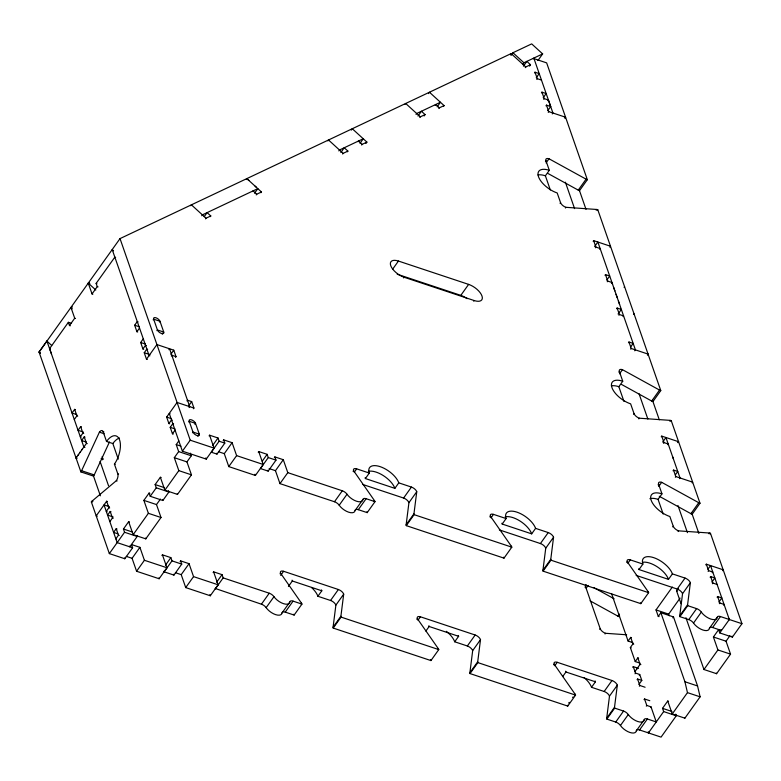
<?xml version="1.0" encoding="UTF-8"?>
<svg xmlns="http://www.w3.org/2000/svg" width="781" height="781" viewBox="0 0 781 781"><rect width="100%" height="100%" fill="white"/><g stroke="black" fill="none" stroke-linecap="round" stroke-linejoin="round"><path stroke-width="1.17" d="M676.004 714.976L676.287 715.777L661.068 737.118L639.551 729.962A5.077 2.372 35.5 0 0 636.33 730.801A10.163 4.745 35.5 0 1 629.896 732.471A10.163 4.745 35.5 0 1 620.446 725.52A5.077 2.372 35.5 0 0 615.731 722.044L606.847 719.086L614.667 708.113A5.086 2.372 35.5 0 1 614.52 707.244L617.322 685.152A5.077 2.372 35.5 0 0 611.982 680.515L557.234 662.308A5.077 2.372 35.5 0 0 554.149 664.143L575.07 694.124A5.086 2.372 35.5 0 1 575.568 695.11L567.748 706.083L470.035 673.583L477.865 662.61A5.086 2.372 35.5 0 1 477.718 661.741L480.51 639.649A5.077 2.372 35.5 0 0 475.17 635.012L420.422 616.795A5.077 2.372 35.5 0 0 417.337 618.63L438.268 648.62A5.086 2.372 35.5 0 1 438.766 649.597L430.936 660.58L333.223 628.08A5.096 2.372 35.5 0 1 333.077 627.211L335.879 605.119L343.699 594.146A5.077 2.372 35.5 0 0 338.368 589.509L283.61 571.292A5.077 2.372 35.5 0 0 280.525 573.127L280.037 573.81M333.223 628.08L341.053 617.097A5.096 2.372 35.5 0 1 340.906 616.229L343.699 594.146M721.156 629.535L721.488 630.482L712.604 627.524A5.077 2.372 35.5 0 0 709.392 628.363A10.163 4.745 35.5 0 1 702.949 630.033A10.163 4.745 35.5 0 1 693.508 623.082A5.077 2.372 35.5 0 0 688.783 619.606L679.9 616.648L687.729 605.675A5.086 2.372 35.5 0 1 687.583 604.806L690.375 582.714A5.077 2.372 35.5 0 0 685.035 578.077L672.402 573.879A17.787 8.298 35.5 0 0 653.717 557.654A17.787 8.298 35.5 0 0 642.919 564.067L630.287 559.87A5.077 2.372 35.5 0 0 627.202 561.705L648.132 591.686A5.077 2.372 35.5 0 1 648.63 592.672L640.801 603.645L543.088 571.145L550.917 560.172A5.086 2.372 35.5 0 1 550.771 559.303L553.563 537.211A5.077 2.372 35.5 0 0 548.233 532.574L535.59 528.376A17.787 8.298 35.5 0 0 516.905 512.141A17.787 8.298 35.5 0 0 506.108 518.564L493.475 514.367A5.077 2.372 35.5 0 0 490.39 516.192L511.321 546.183A5.077 2.372 35.5 0 1 511.819 547.159L503.989 558.142L406.286 525.642A5.096 2.372 35.5 0 1 406.14 524.773L408.932 502.681L416.761 491.708A5.077 2.372 35.5 0 0 411.421 487.071L398.788 482.863A17.787 8.298 35.5 0 0 380.103 466.638A17.787 8.298 35.5 0 0 369.306 473.061L365.391 478.548L394.874 488.35L398.788 482.863M406.286 525.642L414.106 514.659A5.096 2.372 35.5 0 1 413.959 513.8L416.761 491.708M470.035 673.583A5.086 2.372 35.5 0 1 469.889 672.714L472.681 650.622L480.51 639.649M543.088 571.145A5.086 2.372 35.5 0 1 542.941 570.276L545.743 548.184L553.563 537.211M606.847 719.086A5.086 2.372 35.5 0 1 606.7 718.217L609.492 696.125L617.322 685.152M679.9 616.648A5.086 2.372 35.5 0 1 679.753 615.779L682.545 593.687L690.375 582.714M109.447 441.997L94.228 474.926A5.086 2.48 -71.6 0 1 93.525 476.107L80.892 471.909A5.086 2.48 -71.6 0 0 81.585 470.728L99.412 432.166A5.077 2.47 -71.6 0 1 103.151 431.747L103.941 432.01M605.002 275.293L605.49 274.609L607.735 281.082L611.953 282.478L611.464 283.161M565.083 117.902L565.571 117.218L546.641 62.87L534.009 58.673M647.566 354.769L648.054 354.086L597.787 209.738A5.077 2.372 35.5 0 0 596.635 209.464L565.913 207.307A5.077 2.372 35.5 0 1 560.573 202.669L557.195 192.966A17.787 8.298 35.5 0 1 538.509 176.74A17.787 8.298 35.5 0 1 549.307 170.317L545.929 160.613A5.077 2.372 35.5 0 1 549.014 158.777L586.082 179.161A5.077 2.372 35.5 0 0 587.332 179.698L579.502 190.671A5.077 2.372 35.5 0 1 578.252 190.134L548.135 173.577M678.084 442.397L678.572 441.714L671.23 420.627A5.077 2.372 35.5 0 0 670.069 420.363L639.356 418.206A5.077 2.372 35.5 0 1 634.016 413.569L630.638 403.855A17.787 8.298 35.5 0 1 611.953 387.63A17.787 8.298 35.5 0 1 622.75 381.216L619.372 371.502A5.077 2.372 35.5 0 1 622.457 369.667L659.515 390.061A5.086 2.372 35.5 0 0 660.775 390.588L652.945 401.571A5.086 2.372 35.5 0 1 651.696 401.034L621.578 384.467M722.689 570.472L723.167 569.788L710.456 533.277A5.077 2.372 35.5 0 0 709.304 533.013L678.582 530.855A5.077 2.372 35.5 0 1 673.242 526.218L669.864 516.514A17.787 8.298 35.5 0 1 651.178 500.279A17.787 8.298 35.5 0 1 661.976 493.865L658.598 484.161A5.077 2.372 35.5 0 1 661.683 482.326L698.751 502.71A5.086 2.372 35.5 0 0 700.001 503.247L692.171 514.22A5.086 2.372 35.5 0 1 690.921 513.683L659.262 496.267M728.829 620.192L728.985 618.562M80.892 471.909L39.05 352.036L46.88 341.053L51.673 345.446M523.426 66.18L526.853 61.377L530.504 64.716L525.759 66.971L511.135 53.596L120.02 238.605L39.128 352.026L40.495 353.276M84.924 447.367L83.87 447.015L49.603 348.619L68.367 322.309L71.53 323.363M98.055 286.881L97.264 286.617L96.131 283.386L114.836 257.164L115.627 257.427M70.29 325.814L69.499 325.55L74.712 318.228L70.964 307.441L71.754 307.704M92.832 294.193L92.041 293.939L97.264 286.617M190.759 205.754L191.413 204.837L206.038 218.202L210.792 215.956L207.131 212.617L204.202 216.727M201.723 215.781L202.377 214.863L257.818 188.641L254.557 193.21M205.549 218.885L206.038 218.202M210.304 216.64L210.792 215.956M75.435 409.644L74.644 409.381L72.037 413.042L76.782 414.613M137.7 331.974L136.909 331.71L134.664 325.238L137.271 321.577L138.061 321.84M74.293 419.514L76.899 415.853L74.644 409.381M136.909 331.71L139.526 328.049M246.2 179.523L246.855 178.615L261.479 191.98L260.991 192.663M153.174 319.859L153.662 319.175A3.807 1.777 35.5 0 1 155.975 317.799A3.807 1.777 35.5 0 1 159.988 321.274L163.737 332.062L162.272 334.122M81.449 426.904L80.658 426.641L78.051 430.292L83.313 432.049M143.714 349.224L142.923 348.961L140.668 342.498L143.274 338.837M159.5 321.967L159.988 321.274L153.662 319.175L157.42 329.963A3.807 1.777 35.5 0 0 161.423 333.438A3.807 1.777 35.5 0 0 163.737 332.062L157.42 329.963L156.932 330.646M252.585 191.57L253.073 190.886L256.724 194.225L261.479 191.98M80.658 426.641L82.913 433.113L80.306 436.764L81.087 437.028M142.923 348.961L145.53 345.309L146.32 345.573M256.236 194.908L256.724 194.225M85.012 437.145L84.221 436.882L81.614 440.543L86.359 442.114M147.277 359.475L146.486 359.211L144.241 352.739L146.848 349.078L147.638 349.341M77.094 458.34L76.04 457.988L86.476 443.354L84.221 436.882M146.486 359.211L156.922 344.577L173.772 350.181L176.028 356.653L175.54 357.337M76.04 457.988L76.694 457.07M78.002 455.245L78.656 454.327M79.955 452.502L80.609 451.584M81.917 449.758L82.561 448.841M168.911 349.693L169.565 348.775L189.715 406.667L189.07 407.584M170.834 354.291L173.772 350.181M171.322 355.931L171.81 355.248L176.028 356.653M327.874 140.892L328.528 139.984L343.142 153.349L347.896 151.104L344.245 147.755L340.819 152.559M102.477 459.775L102.975 459.091L102.126 456.66M351.304 130.115L352.28 128.738L366.904 142.113L365.928 143.479M338.837 150.918L339.491 150.001L363.253 138.764L359.992 143.343M342.654 154.033L343.142 153.349M347.408 151.787L347.896 151.104M358.01 141.703L358.499 141.01L362.15 144.358L366.904 142.113M107.427 501.5L106.636 501.246L96.2 515.88L97.244 516.212M169.692 423.829L168.901 423.566L166.646 417.093L177.082 402.459L193.932 408.063L193.444 408.756M361.662 145.041L362.15 144.358M106.636 501.246L108.891 507.709L106.284 511.37L107.075 511.633M168.901 423.566L171.508 419.905L172.298 420.168M186.981 400.878L187.469 400.194L191.677 401.6L193.932 408.063M110.99 511.731L110.199 511.467L107.593 515.128L113.118 516.963M173.255 434.06L172.464 433.797L170.209 427.324L172.816 423.663L173.607 423.927M188.738 405.71L191.677 401.6M405.056 104.381L405.7 103.473L420.324 116.838L425.079 114.592L421.428 111.244L418.001 116.047M109.848 521.601L112.454 517.94L110.199 511.467M172.464 433.797L175.071 430.136M188.729 421.955L189.217 421.262A3.807 1.777 35.5 0 1 191.53 419.885A3.807 1.777 35.5 0 1 195.533 423.37L199.292 434.148L197.827 436.208M116.994 528.991L116.213 528.727L113.596 532.388L117.814 533.784M129.558 546.124L129.802 546.837L137.192 536.469L124.56 532.261L123.437 529.03L128.65 521.708L133.16 534.653L145.793 538.861L161.013 517.52L148.38 513.312L143.87 500.367L149.093 493.055L150.216 496.286L162.848 500.494L168.901 492.01L156.268 487.813L155.136 484.571L160.359 477.259L164.869 490.195L177.502 494.402L191.452 474.838L186.942 461.893L191.296 455.792L178.664 451.594L176.223 444.584L178.829 440.923M428.486 93.603L429.462 92.236L444.086 105.601L443.598 106.284M194.879 424.278L195.533 423.37L189.217 421.262L192.975 432.049A3.807 1.777 35.5 0 0 196.978 435.525A3.807 1.777 35.5 0 0 199.292 434.148L192.975 432.049L192.487 432.733M416.019 114.407L416.673 113.499L440.435 102.262L437.165 106.831M116.213 528.727L118.458 535.2L115.852 538.861L116.642 539.115M191.452 474.838L178.82 470.631L174.309 457.686L178.664 451.594M419.836 117.521L420.324 116.838M126.288 556.384L132.077 558.308L136.587 571.253L159.109 578.741L166.939 567.767L144.417 560.28L139.906 547.335L131.481 544.533L132.614 547.764L124.784 558.747L109.34 553.602L124.56 532.261M150.216 496.286L156.268 487.813M209.093 435.876L209.581 435.193L214.092 448.128L206.262 459.111L182.393 451.174L190.222 440.191L120.02 238.605M424.103 115.959L425.079 114.592M435.193 105.191L435.681 104.508L439.332 107.846L444.086 105.601M133.16 534.653L148.38 513.312M164.869 490.195L178.82 470.631M161.013 517.52L156.503 504.575L160.417 499.088M438.844 108.53L439.332 107.846M132.077 558.308L139.906 547.335M212.627 445.541L218.006 437.995L209.581 435.193M223.19 440.562L223.688 439.879L224.811 443.12L216.981 454.093L211.309 452.199L219.129 441.226L218.006 437.995M136.587 571.253L144.417 560.28M258.228 452.219L258.716 451.535L263.226 464.48L255.397 475.453L228.784 466.599L224.284 453.654L232.103 442.681L223.688 439.879M510.647 54.289L511.135 53.596M510.989 55.49L512.951 52.737L531.685 43.882L542.649 53.909L537.924 60.537M161.94 555.516L162.428 554.822L170.854 557.624L171.986 560.865L181.748 564.107L173.919 575.089L164.156 571.838L163.942 571.233M228.784 466.599L236.614 455.626L232.103 442.681M165.474 565.171L170.854 557.624M522.606 64.598L523.914 62.763L542.649 53.909M164.156 571.838L171.986 560.865M525.262 67.654L525.759 66.971M533.316 58.77L533.813 58.087L552.938 113.011L552.284 113.928M529.528 66.092L530.504 64.716M180.128 561.559L180.616 560.875L189.041 563.677L193.551 576.622L218.114 584.793L210.294 595.766L185.722 587.595L181.212 574.65L175.422 572.727M392.57 269.279L398.437 261.049L468.629 284.391A12.701 5.926 35.5 0 1 481.975 295.979A12.701 5.926 35.5 0 1 474.262 300.568L473.774 301.261M534.516 72.887L535.005 72.203L539.212 73.609L536.283 77.719M181.212 574.65L189.041 563.677M262.25 461.2L267.141 454.337L258.716 451.535M536.772 79.359L537.26 78.676L535.005 72.203M274.375 457.588L274.863 456.905L275.996 460.136L268.166 471.119L260.444 468.551L268.274 457.568L267.141 454.337M403.582 277.909L404.07 277.226L474.262 300.568M185.722 587.595L193.551 576.622M541.458 92.841L541.955 92.158L546.163 93.554L543.225 97.674M369.306 473.061L356.673 468.854A5.077 2.372 35.5 0 0 353.588 470.689L374.509 500.67A5.077 2.372 35.5 0 1 375.007 501.656L367.187 512.629L358.303 509.681A5.077 2.372 35.5 0 0 355.082 510.51A10.163 4.745 35.5 0 1 348.638 512.19A10.163 4.745 35.5 0 1 339.198 505.229A5.077 2.372 35.5 0 0 334.473 501.753L279.969 483.624L275.459 470.679L283.288 459.706L274.863 456.905M543.713 99.314L544.201 98.631L541.955 92.158M547.93 100.71L548.418 100.027L544.201 98.631M213.125 572.532L213.613 571.848L222.038 574.65L223.161 577.891L269.25 593.218A5.077 2.372 35.5 0 1 273.965 596.694A10.163 4.745 35.5 0 0 283.415 603.645A10.163 4.745 35.5 0 0 289.849 601.975A5.077 2.372 35.5 0 1 293.07 601.136L301.954 604.094L294.125 615.067L285.241 612.119A5.077 2.372 35.5 0 0 282.029 612.948A10.163 4.745 35.5 0 1 275.586 614.627A10.163 4.745 35.5 0 1 266.145 607.667A5.077 2.372 35.5 0 0 261.42 604.191L215.195 588.454M545.987 105.826L546.475 105.142L550.683 106.548L547.745 110.658M279.969 483.624L287.798 472.651L283.288 459.706M548.233 112.298L548.721 111.615L546.475 105.142M216.649 582.196L222.038 574.65M215.331 588.864L223.161 577.891M564.917 118.136L565.571 117.218L548.721 111.615M545.441 161.296L545.929 160.613M546.075 162.887L549.014 158.777M550.322 189.959L545.392 175.803L549.307 170.317M397.187 274.209L460.8 295.364L468.629 284.391M353.09 471.373L353.588 470.689M280.682 575.412L283.61 571.292M354.223 472.29L356.673 468.854M261.42 604.191L269.25 593.218M334.473 501.753L342.303 490.78A5.077 2.372 35.5 0 1 347.028 494.256A10.163 4.745 35.5 0 0 356.468 501.217A10.163 4.745 35.5 0 0 362.911 499.537A5.077 2.372 35.5 0 1 366.133 498.708L375.007 501.656M266.145 607.667L273.965 596.694M339.198 505.229L347.028 494.256M560.084 203.353L560.573 202.669M288.423 586.472L292.328 580.986A17.787 8.298 35.5 0 1 292.084 580.176M565.424 207.99L565.913 207.307M578.252 190.134L586.082 179.161M282.029 612.948L289.849 601.975M355.082 510.51L362.911 499.537M285.241 612.119L293.07 601.136M358.303 509.681L366.133 498.708M300.968 603.801L301.456 603.108L280.525 573.127M374.021 501.363L374.509 500.67M335.879 605.119A5.077 2.372 35.5 0 0 330.539 600.482L317.896 596.274L321.811 590.787A17.787 8.298 35.5 0 0 321.489 589.948M596.147 210.157L596.635 209.464M597.299 210.421L597.787 209.738M330.539 600.482L338.368 589.509M362.53 484.386L403.592 498.044L411.421 487.071M593.169 241.319L593.658 240.636L610.498 246.24L609.844 247.147M594.605 246.611L597.865 242.032L635.422 349.888L634.768 350.796M595.425 247.792L595.913 247.108L593.658 240.636M599.632 249.188L600.12 248.504L595.913 247.108M333.077 627.211L340.906 616.229M406.14 524.773L413.959 513.8M606.759 280.125L609.697 276.005L605.49 274.609M607.247 281.765L607.735 281.082M624.097 287.369L624.585 286.686M616.639 308.729L617.127 308.036L621.334 309.442L618.074 314.011M618.894 315.202L619.382 314.509L617.127 308.036M623.101 316.598L623.589 315.915L619.382 314.509M633.489 314.333L633.977 313.64M416.849 619.323L417.337 618.63M489.902 516.885L490.39 516.192M417.972 620.231L420.422 616.795M491.034 517.793L493.475 514.367M628.471 342.703L628.959 342.01L633.166 343.415L630.726 346.842M425.879 631.068L429.14 626.489A17.787 8.298 35.5 0 1 428.896 625.679M535.59 528.376L531.676 533.862L502.203 524.051L506.108 518.564M630.726 349.166L631.214 348.482L628.959 342.01M618.884 372.195L619.372 371.502M619.518 373.787L622.457 369.667M623.96 401.424L618.835 386.702L622.75 381.216M647.41 355.004L648.054 354.086L631.214 348.482M437.78 649.304L438.268 648.62M510.833 546.866L511.321 546.183M446.371 631.312A17.787 8.298 35.5 0 1 454.708 641.787L458.623 636.3A17.787 8.298 35.5 0 0 458.301 635.461M454.708 641.787L467.341 645.985L475.17 635.012M499.342 529.889L540.403 543.547L548.233 532.574M633.528 414.252L634.016 413.569M638.868 418.889L639.356 418.206M651.696 401.034L659.515 390.061M469.889 672.714L477.718 661.741M542.941 570.276L550.771 559.303M669.581 421.047L670.069 420.363M670.742 421.31L671.23 420.627M661.234 436.794L661.732 436.11L678.572 441.714L700.001 503.247M662.678 442.085L665.939 437.516L680.017 477.952L679.529 478.646M663.489 443.266L663.977 442.583L661.732 436.11M667.706 444.672L668.194 443.979L663.977 442.583M677.918 442.632L678.572 441.714M585.057 587.283L585.545 586.59A5.077 2.372 35.5 0 1 586.228 584.598M658.11 484.845L658.598 484.161M586.18 588.191L588.142 585.447M658.744 486.436L661.683 482.326M673.066 470.767L673.554 470.084L677.771 471.48L675.321 474.916M663.196 514.074L658.061 499.352L661.976 493.865M675.321 477.24L675.809 476.556L673.554 470.084M553.651 664.826L554.149 664.143M626.713 562.388L627.202 561.705M554.783 665.734L557.234 662.308M627.836 563.296L630.287 559.87M692.171 482.843L692.659 482.16L675.809 476.556M562.691 676.571L565.952 671.992A17.787 8.298 35.5 0 1 565.698 671.182M672.402 573.879L668.487 579.365L639.004 569.554L642.919 564.067M599.701 629.34L600.189 628.656L585.545 586.59M672.753 526.902L673.242 526.218M605.041 633.977L605.529 633.293L626.645 634.777M590.065 600.833L617.869 616.121L619.333 614.061M678.093 531.539L678.582 530.855M690.921 513.683L698.751 502.71M619.606 615.975L619.118 616.658A5.086 2.372 35.5 0 1 617.869 616.121M568.714 703.037L569.203 702.353M572.629 697.55L573.117 696.867M574.582 694.807L575.07 694.124M647.644 592.369L648.132 591.686M609.492 696.125A5.077 2.372 35.5 0 0 604.152 691.488L591.52 687.29L595.434 681.803A17.787 8.298 35.5 0 0 595.102 680.964M632.825 642.636L628.09 641.055L630.697 637.403L631.487 637.657M708.816 533.696L709.304 533.013M709.968 533.97L710.456 533.277M659.066 616.648L658.276 616.394L656.02 609.922L672.334 587.058M639.961 663.128L635.226 661.546L630.345 647.527L632.952 643.866L630.697 637.403M604.152 691.488L611.982 680.515M636.144 575.392L677.205 589.05L685.035 578.077M658.276 616.394L660.882 612.734L673.515 616.931L697.56 685.962L700.108 696.828L684.888 718.169L672.246 713.971L667.745 701.026L662.522 708.347L663.655 711.579L676.287 715.777M681.042 603.723L676.541 590.778L678.172 588.493M669.219 615.74L668.653 614.12L680.075 598.119M635.226 661.546L637.833 657.895L638.624 658.149M632.786 667.306L633.274 666.623L638.536 668.37M705.839 564.868L706.327 564.185L723.167 569.788L741.95 623.707L732.383 637.12L719.75 632.922L718.618 629.681L713.404 637.003L717.915 649.948L730.547 654.146L716.587 673.71L703.954 669.512L685.933 617.742M672.871 617.849L673.515 616.931M634.875 671.68L640.088 664.358L637.833 657.895M707.928 569.242L710.534 565.581L729.317 619.509L719.75 632.922M635.031 673.778L635.519 673.085L633.274 666.623M708.094 571.341L708.582 570.657L706.327 564.185M606.7 718.217L614.52 707.244M679.753 615.779L687.583 604.806M639.248 675.174L639.737 674.491L635.519 673.085M712.301 572.737L712.789 572.053L708.582 570.657M637.101 679.704L637.589 679.021L641.797 680.427L638.868 684.537M710.154 577.266L710.642 576.583L714.859 577.989L711.921 582.099M639.356 686.177L639.844 685.493L637.589 679.021M712.409 583.739L712.897 583.056L710.642 576.583M722.523 570.696L723.167 569.788M615.731 722.044L623.55 711.061A5.077 2.372 35.5 0 1 628.275 714.547A10.163 4.745 35.5 0 0 637.716 721.498A10.163 4.745 35.5 0 0 644.159 719.828A5.077 2.372 35.5 0 1 647.381 718.989L656.265 721.947L651.003 706.844L646.795 705.448L644.54 698.975L644.052 699.659M688.783 619.606L696.613 608.624A5.077 2.372 35.5 0 1 701.328 612.109A10.163 4.745 35.5 0 0 710.778 619.06A10.163 4.745 35.5 0 0 717.212 617.39A5.077 2.372 35.5 0 1 720.433 616.551L741.95 623.707M620.446 725.52L628.275 714.547M693.508 623.082L701.328 612.109M717.104 597.221L717.593 596.538L721.849 597.953L718.91 602.063M646.297 706.131L646.795 705.448M719.36 603.693L719.848 603.01L717.593 596.538M650.514 707.527L651.003 706.844M723.567 605.09L724.055 604.406L719.848 603.01M636.33 730.801L644.159 719.828M709.392 628.363L717.212 617.39M639.551 729.962L647.381 718.989M712.604 627.524L720.433 616.551M648.103 731.973L648.435 732.92L649.089 732.002M648.435 732.92L663.655 711.579M672.246 713.971L687.465 692.63L684.917 681.754L660.882 612.734M703.954 669.512L717.915 649.948M730.547 654.146L726.037 641.201L729.952 635.714M636.827 668.936L637.481 668.019M109.34 553.602L91.348 501.939A5.086 2.48 -71.6 0 1 92.138 501.031L116.31 480.705A5.077 2.47 -71.6 0 0 117.794 473.813L114.416 464.099A17.787 8.659 -71.6 0 0 119.6 439.976A17.787 8.659 -71.6 0 0 106.528 441.45L103.151 431.747M89.2 282.683L88.263 283.122L92.041 293.939M72.282 306.845L70.866 307.519L72.242 308.768M537.26 78.676L541.467 80.072M96.131 283.386L96.922 283.649M89.864 283.679L88.282 283.152L95.799 290.015M134.664 325.238L139.399 326.809M74.712 318.228L75.503 318.492M140.668 342.498L145.403 344.07M144.241 352.739L149.767 354.574M149.884 355.814L149.103 355.55L112.2 249.578L113.548 250.838M49.603 348.619L50.394 348.882M712.897 583.056L717.153 584.471M170.043 413.705L169.252 413.442L182.393 451.174M166.646 417.093L171.39 418.675M676.541 590.778L677.332 591.041M219.129 441.226L224.811 443.12M268.274 457.568L275.996 460.136M170.209 427.324L174.944 428.906M190.222 440.191L214.092 448.128M236.614 455.626L263.226 464.48M287.798 472.651L342.303 490.78M414.106 514.659L511.819 547.159M550.917 560.172L648.63 592.672M687.729 605.675L696.613 608.624M218.485 451.73L224.284 453.654M269.142 468.58L275.459 470.679M176.223 444.584L180.958 446.156M76.899 415.853L77.69 416.117M718.618 629.681L719.408 629.945M656.02 609.922L668.653 614.12M99.412 432.166L104.146 433.748M174.309 457.686L186.942 461.893M713.404 637.003L726.037 641.201M82.913 433.113L83.704 433.367M106.528 441.45L112.845 443.559L118.263 459.13M86.476 443.354L87.267 443.618M160.359 477.259L161.15 477.523M101.13 458.476L102.975 459.091M114.416 464.099L115.207 464.363M155.136 484.571L164.615 487.725M632.952 643.866L633.742 644.13M117.794 473.813L118.585 474.067M630.345 647.527L631.136 647.791M116.31 480.705L117.101 480.969M81.585 470.728L94.228 474.926M149.093 493.055L149.884 493.319M640.088 664.358L640.879 664.621M143.87 500.367L156.503 504.575M684.917 681.754L697.56 685.962M687.465 692.63L700.108 696.828M92.138 501.031L92.929 501.295M109.291 506.635L104.019 504.887L117.17 542.629L132.614 547.764M91.348 501.939L92.138 502.203M108.891 507.709L109.682 507.972M639.844 685.493L645.106 687.241M128.65 521.708L129.441 521.972M667.745 701.026L668.536 701.289M112.454 517.94L113.245 518.203M292.328 580.986L321.811 590.787M429.14 626.489L458.623 636.3M565.952 671.992L595.434 681.803M644.54 698.975L649.802 700.723M123.437 529.03L132.116 531.92M662.522 708.347L672.002 711.491M118.458 535.2L119.249 535.463M341.053 617.097L438.766 649.597M477.865 662.61L575.568 695.11M614.667 708.113L623.55 711.061M594.029 587.732L614.11 598.773M512.951 52.737L523.914 62.763M247.538 179.239L248.914 180.489M255.084 186.132L256.451 187.381M39.05 352.036L40.417 353.285M46.88 341.053L51.507 354.076M565.571 117.218L587.332 179.698M648.054 354.086L660.775 390.588M611.953 282.478L612.538 284.167M614.881 290.903L613.71 287.535M617.234 297.649L616.063 294.271M619.577 304.385L618.406 301.017M673.281 458.593L672.685 456.875M548.418 100.027L550.683 106.548M579.209 189.832L586.014 209.367M652.486 400.262L659.291 419.787M691.8 513.156L698.878 533.472M732.031 636.115L732.383 637.12M565.376 182.178L574.582 208.615M639.053 393.761L647.849 419.036M677.986 505.561L687.426 532.662M716.382 673.105L716.587 673.71M684.673 717.563L684.888 718.169M675.721 714.166L675.936 714.771M611.582 593.638L628.09 641.055M639.737 674.491L641.797 680.427M267.883 470.308L268.166 471.119M254.977 474.243L255.397 475.453M216.698 453.283L216.981 454.093M205.842 457.891L206.262 459.111M190.379 453.165L191.296 455.792M213.613 571.848L218.114 584.793M177.287 493.797L177.502 494.402M209.864 594.556L210.294 595.766M168.481 490.8L168.901 492.01M162.497 499.479L162.848 500.494M180.616 560.875L181.748 564.107M173.636 574.279L173.919 575.089M162.428 554.822L166.939 567.767M145.51 538.05L145.793 538.861M158.826 577.93L159.109 578.741M68.367 322.309L69.499 325.55M136.841 535.454L137.192 536.469M100.066 461.434L108.539 485.762M124.501 557.937L124.784 558.747M93.212 475.209L100.388 495.808M293.744 614.276A5.086 2.372 35.5 0 1 294.125 615.067M301.456 603.108A5.086 2.372 35.5 0 1 301.954 604.094M430.438 659.594A5.086 2.372 35.5 0 1 430.936 660.58M467.341 645.985A5.077 2.372 35.5 0 1 472.681 650.622M567.367 705.282A5.086 2.372 35.5 0 1 567.748 706.083M605.529 633.293A5.077 2.372 35.5 0 1 600.189 628.656M311.512 587.468A17.787 8.298 35.5 0 1 317.896 596.274M584.168 677.635A17.787 8.298 35.5 0 1 591.52 687.29M677.205 589.05A5.077 2.372 35.5 0 1 682.545 593.687M640.42 602.844A5.077 2.372 35.5 0 1 640.801 603.645M540.403 543.547A5.077 2.372 35.5 0 1 545.743 548.184M503.53 557.214A5.077 2.372 35.5 0 1 503.989 558.142M403.592 498.044A5.077 2.372 35.5 0 1 408.932 502.681M366.806 511.838A5.077 2.372 35.5 0 1 367.187 512.629M404.07 277.226A12.701 5.926 35.5 0 1 390.725 265.628A12.701 5.926 35.5 0 1 398.437 261.049M460.8 295.364A12.701 5.926 35.5 0 1 467.145 298.693M611.357 385.873A17.787 8.298 35.5 0 1 618.835 386.702M649.88 498.717A17.787 8.298 35.5 0 1 658.061 499.352M639.004 569.554A17.787 8.298 35.5 0 1 638.76 568.744M642.704 562.242A17.787 8.298 35.5 0 1 657.524 566.986A17.787 8.298 35.5 0 1 668.487 579.365M365.391 478.548A17.787 8.298 35.5 0 1 365.137 477.738M368.349 471.392A17.787 8.298 35.5 0 1 383.364 475.619A17.787 8.298 35.5 0 1 394.874 488.35M502.203 524.051A17.787 8.298 35.5 0 1 501.949 523.241M505.151 516.895A17.787 8.298 35.5 0 1 520.175 521.122A17.787 8.298 35.5 0 1 531.676 533.862M537.972 174.964A17.787 8.298 35.5 0 1 545.392 175.803M112.845 443.559A17.787 8.659 -71.6 0 1 119.483 438.014"/></g></svg>
